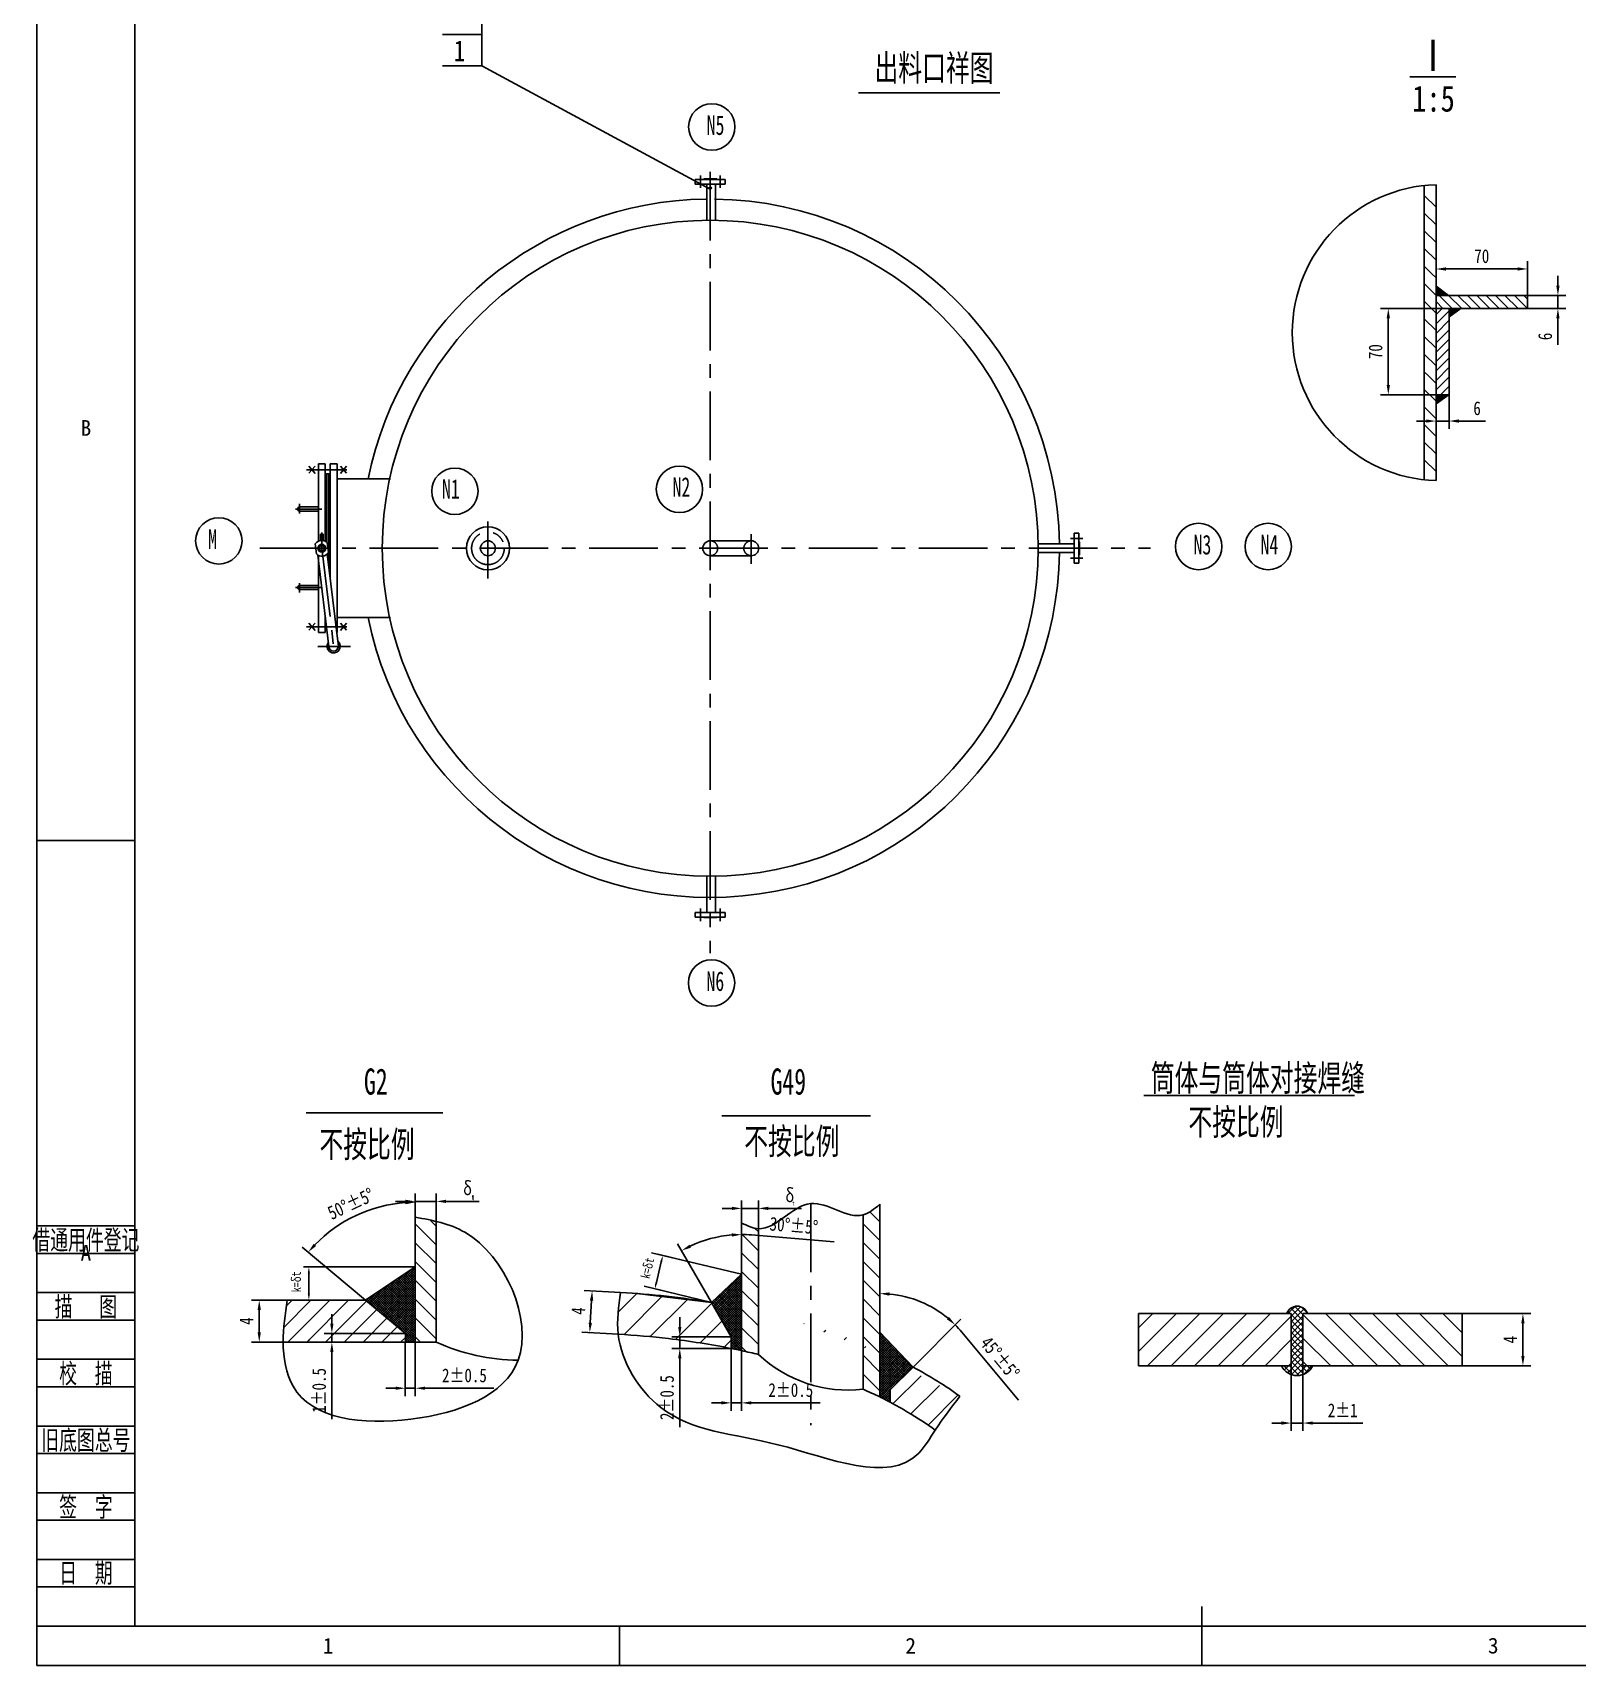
# Model space of a CAD drawing. Header units: millimetres. Extents: x -391 to 8535, y -150 to 12465.
# Drawn here: x -391 to 5515, y -150 to 6092 of the extents above; entities that cross this region are included whole.
import ezdxf
from ezdxf.enums import TextEntityAlignment as Align

# ---------------------------------------------------------------- set-up
doc = ezdxf.new("R2010")
doc.units = ezdxf.units.MM
doc.header["$LTSCALE"] = 15
doc.linetypes.add('CENTER', pattern=[2, 1.25, -0.25, 0.25, -0.25])
doc.linetypes.add('DASHED', pattern=[0.75, 0.5, -0.25])
doc.layers.get('0').update_dxf_attribs({"linetype": 'CONTINUOUS'})
doc.layers.get('DEFPOINTS').update_dxf_attribs({"linetype": 'CONTINUOUS'})
for name, color, linetype in [('1轮廓实线层', 7, 'CONTINUOUS'), ('2细线层', 3, 'CONTINUOUS'), ('3中心线层', 1, 'CENTER'), ('4虚线层', 6, 'DASHED'), ('6文字层', 3, 'CONTINUOUS'), ('7标注层', 4, 'CONTINUOUS'), ('8符号标注层', 31, 'CONTINUOUS'), ('图框层', 7, 'CONTINUOUS')]:
    doc.layers.add(name, color=color, linetype=linetype)
doc.layers.add('5剖面线层', color=2, linetype='CONTINUOUS', lineweight=5)
doc.styles.add('PC_TEXTSTYLE', font='SIMFANG.TTF', dxfattribs={"width": 0.8})
doc.dimstyles.new('TH_GBDIM', dxfattribs={"dimscale": 15, "dimtxt": 3.5, "dimasz": 2.5, "dimexe": 2, "dimexo": 0, "dimgap": 1.5, "dimtad": 1, "dimdec": 1, "dimzin": 0, "dimdsep": 46, "dimtxsty": 'PC_TEXTSTYLE', "dimcen": 2.5, "dimadec": 0, "dimazin": 0, "dimtfac": 0.714286, "dimtdec": 4, "dimtmove": 0, "dimatfit": 3, "dimfxl": 0, "dimtolj": 1, "dimtzin": 0, "dimarcsym": 0})
pattern_1 = [(45, (367.908, 476.2534), (-4.490128, 4.490128), []), (135, (367.908, 476.2534), (-4.490128, -4.490128), [])]

# ---------------------------------------------------------------- blocks, each defined once
blk = doc.blocks.new('*D34')
at = {"color": 0, "linetype": 'ByBlock', "ltscale": 14}
for p, q in [((1071.9, 1563.3), (1071.9, 1650.3)), ((881.7, 1245.9), (639.9, 1448.8))]:
    blk.add_line(p, q, dxfattribs=at)
blk.add_arc((1071.9, 1086.4), 533.9, 94.0249, 135.9751, dxfattribs=at)
for points in [[(1034.2, 1625.2), (1034.6, 1612.7), (1071.9, 1620.3)], [(692.6, 1453.2), (683.3, 1461.6), (662.9, 1429.6)]]:
    blk.add_solid(points, dxfattribs=at)
at = {"layer": 'DEFPOINTS', "color": 0, "linetype": 'ByBlock', "ltscale": 14}
for p in [(918.8, 1597.9), (1071.9, 1563.3), (881.7, 1245.9), (1033.9, 1118.2), (1071.9, 1085.9)]:
    blk.add_point(p, dxfattribs=at)
at = {"color": 0, "linetype": 'ByBlock', "ltscale": 14, "insert": (825.6, 1614.5), "char_height": 52.5, "attachment_point": 5, "rotation": 25, "style": 'PC_TEXTSTYLE'}
blk.add_mtext('\\A1;50°±5°', dxfattribs=at)
blk = doc.blocks.new('*D35')
at = {"color": 0, "linetype": 'ByBlock', "ltscale": 14}
for p, q in [((1033.9, 1085.9), (1033.9, 879.4)), ((1071.9, 1085.9), (1071.9, 879.4)), ((996.4, 909.4), (958.9, 909.4)), ((1033.9, 909.4), (1071.9, 909.4)), ((1109.4, 909.4), (1372.7, 909.4))]:
    blk.add_line(p, q, dxfattribs=at)
for points in [[(996.4, 915.7), (996.4, 903.2), (1033.9, 909.4)], [(1109.4, 915.7), (1109.4, 903.2), (1071.9, 909.4)]]:
    blk.add_solid(points, dxfattribs=at)
at = {"layer": 'DEFPOINTS', "color": 0, "linetype": 'ByBlock', "ltscale": 14}
for p in [(1033.9, 1085.9), (1071.9, 1085.9), (1071.9, 909.4)]:
    blk.add_point(p, dxfattribs=at)
at = {"color": 0, "linetype": 'ByBlock', "ltscale": 14, "insert": (1259.8, 958.2), "char_height": 52.5, "attachment_point": 5, "style": 'PC_TEXTSTYLE'}
blk.add_mtext('\\A1;2±0.5', dxfattribs=at)
blk = doc.blocks.new('*D36')
at = {"color": 0, "linetype": 'ByBlock', "ltscale": 14}
for p, q in [((753, 1155.7), (753, 1193.2)), ((1033.9, 1118.2), (723, 1118.2)), ((1033.9, 1085.9), (723, 1085.9)), ((753, 1118.2), (753, 1085.9)), ((753, 1048.4), (753, 791.1))]:
    blk.add_line(p, q, dxfattribs=at)
for points in [[(746.7, 1155.7), (759.2, 1155.7), (753, 1118.2)], [(746.7, 1048.4), (759.2, 1048.4), (753, 1085.9)]]:
    blk.add_solid(points, dxfattribs=at)
at = {"layer": 'DEFPOINTS', "color": 0, "linetype": 'ByBlock', "ltscale": 14}
for p in [(753, 1085.9), (1033.9, 1118.2), (1033.9, 1085.9)]:
    blk.add_point(p, dxfattribs=at)
at = {"color": 0, "linetype": 'ByBlock', "ltscale": 14, "insert": (704.2, 901), "char_height": 52.5, "attachment_point": 5, "rotation": 90, "style": 'PC_TEXTSTYLE'}
blk.add_mtext('\\A1;1±0.5', dxfattribs=at)
blk = doc.blocks.new('*D37')
at = {"color": 0, "linetype": 'ByBlock', "ltscale": 14}
for p, q in [((582.5, 1245.9), (445.3, 1245.9)), ((475.3, 1208.4), (475.3, 1123.4)), ((566.7, 1085.9), (445.3, 1085.9))]:
    blk.add_line(p, q, dxfattribs=at)
for points in [[(469.1, 1208.4), (481.6, 1208.4), (475.3, 1245.9)], [(469.1, 1123.4), (481.6, 1123.4), (475.3, 1085.9)]]:
    blk.add_solid(points, dxfattribs=at)
at = {"layer": 'DEFPOINTS', "color": 0, "linetype": 'ByBlock', "ltscale": 14}
for p in [(582.5, 1245.9), (475.3, 1085.9), (566.7, 1085.9)]:
    blk.add_point(p, dxfattribs=at)
at = {"color": 0, "linetype": 'ByBlock', "ltscale": 14, "insert": (426.6, 1165.9), "char_height": 52.5, "attachment_point": 5, "rotation": 90, "style": 'PC_TEXTSTYLE'}
blk.add_mtext('\\A1;4{}{}', dxfattribs=at)
blk = doc.blocks.new('*D38')
at = {"color": 0, "linetype": 'ByBlock', "ltscale": 14}
for p, q in [((1034.4, 1623.7), (996.9, 1623.7)), ((1071.9, 1563.3), (1071.9, 1653.7)), ((1071.9, 1623.7), (1151.9, 1623.7)), ((1151.9, 1547.1), (1151.9, 1653.7)), ((1189.4, 1623.7), (1316.8, 1623.7))]:
    blk.add_line(p, q, dxfattribs=at)
for points in [[(1034.4, 1630), (1034.4, 1617.5), (1071.9, 1623.7)], [(1189.4, 1630), (1189.4, 1617.5), (1151.9, 1623.7)]]:
    blk.add_solid(points, dxfattribs=at)
at = {"layer": 'DEFPOINTS', "color": 0, "linetype": 'ByBlock', "ltscale": 14}
for p in [(1151.9, 1623.7), (1071.9, 1563.3), (1151.9, 1547.1)]:
    blk.add_point(p, dxfattribs=at)
at = {"color": 0, "linetype": 'ByBlock', "ltscale": 14, "insert": (1271.8, 1673.5), "char_height": 52.5, "attachment_point": 5, "style": 'PC_TEXTSTYLE'}
blk.add_mtext('\\A1;δ', dxfattribs=at)
blk = doc.blocks.new('*D39')
at = {"color": 0, "linetype": 'ByBlock', "ltscale": 14}
for p, q in [((1856.9, 1275.7), (1718.3, 1283.6)), ((1746.1, 1244.5), (1741.2, 1159.6)), ((1847.7, 1115.9), (1709.1, 1123.9))]:
    blk.add_line(p, q, dxfattribs=at)
for points in [[(1739.9, 1244.8), (1752.4, 1244.1), (1748.3, 1281.9)], [(1735, 1160), (1747.5, 1159.3), (1739.1, 1122.2)]]:
    blk.add_solid(points, dxfattribs=at)
at = {"layer": 'DEFPOINTS', "color": 0, "linetype": 'ByBlock', "ltscale": 14}
for p in [(1856.9, 1275.7), (1739.1, 1122.2), (1847.7, 1115.9)]:
    blk.add_point(p, dxfattribs=at)
at = {"color": 0, "linetype": 'ByBlock', "ltscale": 14, "insert": (1695, 1204.8), "char_height": 52.5, "attachment_point": 5, "rotation": 86.71173, "style": 'PC_TEXTSTYLE'}
blk.add_mtext('\\A1;4{}{}', dxfattribs=at)
blk = doc.blocks.new('*D40')
at = {"color": 0, "linetype": 'ByBlock', "ltscale": 14}
for p, q in [((2975.4, 990.4), (3157.9, 1172.9)), ((3161.9, 1124), (3378, 864))]:
    blk.add_line(p, q, dxfattribs=at)
for start, end in [(50.26303, 84.73697), (39.73697, 45)]:
    blk.add_arc((2847.9, 862.9), 408.4, start, end, dxfattribs=at)
for points in [[(2885.1, 1263.3), (2885.6, 1275.8), (2847.9, 1271.3)], [(3113.2, 1181.6), (3104.7, 1172.3), (3136.7, 1151.7)]]:
    blk.add_solid(points, dxfattribs=at)
at = {"layer": 'DEFPOINTS', "color": 0, "linetype": 'ByBlock', "ltscale": 14}
for p in [(2847.9, 1612.5), (2953.6, 1257.4), (2975.4, 990.4), (2847.9, 876), (2887.9, 902.9)]:
    blk.add_point(p, dxfattribs=at)
at = {"color": 0, "linetype": 'ByBlock', "ltscale": 14, "insert": (3307.5, 1025.2), "char_height": 52.5, "attachment_point": 5, "rotation": 309.73697, "style": 'PC_TEXTSTYLE'}
blk.add_mtext('\\A1;45°±5° ', dxfattribs=at)
blk = doc.blocks.new('*D41')
at = {"color": 0, "linetype": 'ByBlock', "ltscale": 14}
for p, q in [((2204.1, 1237.8), (2075.1, 1461.2)), ((2357.4, 1495.3), (2673.7, 1469.4))]:
    blk.add_line(p, q, dxfattribs=at)
for start, end in [(94.6756, 115.3244), (85.3244, 90)]:
    blk.add_arc((2319.9, 1037.2), 459.7, start, end, dxfattribs=at)
for points in [[(2282.2, 1501.6), (2282.7, 1489.1), (2319.9, 1496.9)], [(2126.2, 1447.1), (2120.4, 1458.2), (2090.1, 1435.3)]]:
    blk.add_solid(points, dxfattribs=at)
at = {"layer": 'DEFPOINTS', "color": 0, "linetype": 'ByBlock', "ltscale": 14}
for p in [(2319.9, 1540.9), (2162.7, 1469.1), (2204.1, 1237.8), (2279.9, 1106.5), (2319.9, 1053.2)]:
    blk.add_point(p, dxfattribs=at)
at = {"color": 0, "linetype": 'ByBlock', "ltscale": 14, "insert": (2519.5, 1531), "char_height": 52.5, "attachment_point": 5, "rotation": 355.3244, "style": 'PC_TEXTSTYLE'}
blk.add_mtext('\\A1;30°±5°', dxfattribs=at)
blk = doc.blocks.new('*D42')
at = {"color": 0, "linetype": 'ByBlock', "ltscale": 14}
for p, q in [((2279.9, 1061.5), (2279.9, 823.5)), ((2319.9, 1053.2), (2319.9, 823.5)), ((2242.4, 853.5), (2204.9, 853.5)), ((2279.9, 853.5), (2319.9, 853.5)), ((2357.4, 853.5), (2620.7, 853.5))]:
    blk.add_line(p, q, dxfattribs=at)
for points in [[(2242.4, 859.7), (2242.4, 847.2), (2279.9, 853.5)], [(2357.4, 859.7), (2357.4, 847.2), (2319.9, 853.5)]]:
    blk.add_solid(points, dxfattribs=at)
at = {"layer": 'DEFPOINTS', "color": 0, "linetype": 'ByBlock', "ltscale": 14}
for p in [(2279.9, 1061.5), (2319.9, 1053.2), (2319.9, 853.5)]:
    blk.add_point(p, dxfattribs=at)
at = {"color": 0, "linetype": 'ByBlock', "ltscale": 14, "insert": (2507.8, 902.2), "char_height": 52.5, "attachment_point": 5, "style": 'PC_TEXTSTYLE'}
blk.add_mtext('\\A1;2±0.5', dxfattribs=at)
blk = doc.blocks.new('*D43')
at = {"color": 0, "linetype": 'ByBlock', "ltscale": 14}
for p, q in [((2083.3, 1144), (2083.3, 1181.5)), ((2279.9, 1106.5), (2053.3, 1106.5)), ((2279.9, 1061.5), (2053.3, 1061.5)), ((2083.3, 1106.5), (2083.3, 1061.5)), ((2083.3, 1024), (2083.3, 760.7))]:
    blk.add_line(p, q, dxfattribs=at)
for points in [[(2077, 1144), (2089.5, 1144), (2083.3, 1106.5)], [(2077, 1024), (2089.5, 1024), (2083.3, 1061.5)]]:
    blk.add_solid(points, dxfattribs=at)
at = {"layer": 'DEFPOINTS', "color": 0, "linetype": 'ByBlock', "ltscale": 14}
for p in [(2083.3, 1061.5), (2279.9, 1106.5), (2279.9, 1061.5)]:
    blk.add_point(p, dxfattribs=at)
at = {"color": 0, "linetype": 'ByBlock', "ltscale": 14, "insert": (2034.5, 873.6), "char_height": 52.5, "attachment_point": 5, "rotation": 90, "style": 'PC_TEXTSTYLE'}
blk.add_mtext('\\A1;2±0.5', dxfattribs=at)
blk = doc.blocks.new('*D44')
at = {"color": 0, "linetype": 'ByBlock', "ltscale": 14}
for p, q in [((2319.9, 1540.9), (2319.9, 1627)), ((2383.9, 1519.4), (2383.9, 1627)), ((2282.4, 1597), (2244.9, 1597)), ((2319.9, 1597), (2383.9, 1597)), ((2421.4, 1597), (2548.8, 1597))]:
    blk.add_line(p, q, dxfattribs=at)
for points in [[(2282.4, 1603.2), (2282.4, 1590.7), (2319.9, 1597)], [(2421.4, 1603.2), (2421.4, 1590.7), (2383.9, 1597)]]:
    blk.add_solid(points, dxfattribs=at)
at = {"layer": 'DEFPOINTS', "color": 0, "linetype": 'ByBlock', "ltscale": 14}
for p in [(2383.9, 1597), (2319.9, 1540.9), (2383.9, 1519.4)]:
    blk.add_point(p, dxfattribs=at)
at = {"color": 0, "linetype": 'ByBlock', "ltscale": 14, "insert": (2503.8, 1646.7), "char_height": 52.5, "attachment_point": 5, "style": 'PC_TEXTSTYLE'}
blk.add_mtext('\\A1;δ', dxfattribs=at)
blk = doc.blocks.new('*D72')
at = {"color": 0, "linetype": 'ByBlock', "ltscale": 14}
for p, q in [((4421.5, 995.1), (4421.5, 746.2)), ((4466.2, 995.1), (4466.2, 746.2)), ((4384, 776.2), (4346.5, 776.2)), ((4421.5, 776.2), (4466.2, 776.2)), ((4503.7, 776.2), (4695, 776.2))]:
    blk.add_line(p, q, dxfattribs=at)
for points in [[(4384, 782.5), (4384, 770), (4421.5, 776.2)], [(4503.7, 782.5), (4503.7, 770), (4466.2, 776.2)]]:
    blk.add_solid(points, dxfattribs=at)
at = {"layer": 'DEFPOINTS', "color": 0, "linetype": 'ByBlock', "ltscale": 14}
for p in [(4421.5, 995.1), (4466.2, 995.1), (4466.2, 776.2)]:
    blk.add_point(p, dxfattribs=at)
at = {"color": 0, "linetype": 'ByBlock', "ltscale": 14, "insert": (4618.1, 825), "char_height": 52.5, "attachment_point": 5, "style": 'PC_TEXTSTYLE'}
blk.add_mtext('\\A1;2±1', dxfattribs=at)
blk = doc.blocks.new('*D73')
at = {"color": 0, "linetype": 'ByBlock', "ltscale": 14}
for p, q in [((5075.3, 1195.1), (5337.3, 1195.1)), ((5307.3, 1032.6), (5307.3, 1157.6)), ((5075.3, 995.1), (5337.3, 995.1))]:
    blk.add_line(p, q, dxfattribs=at)
for points in [[(5301, 1157.6), (5313.5, 1157.6), (5307.3, 1195.1)], [(5301, 1032.6), (5313.5, 1032.6), (5307.3, 995.1)]]:
    blk.add_solid(points, dxfattribs=at)
at = {"layer": 'DEFPOINTS', "color": 0, "linetype": 'ByBlock', "ltscale": 14}
for p in [(5075.3, 1195.1), (5307.3, 1195.1), (5075.3, 995.1)]:
    blk.add_point(p, dxfattribs=at)
at = {"color": 0, "linetype": 'ByBlock', "ltscale": 14, "insert": (5258.5, 1095.1), "char_height": 52.5, "attachment_point": 5, "rotation": 90, "style": 'PC_TEXTSTYLE'}
blk.add_mtext('\\A1;4{}{}', dxfattribs=at)
blk = doc.blocks.new('*D100')
at = {"layer": '7标注层', "color": 0, "lineweight": -2, "ltscale": 14}
for p, q in [((4975, 5037.3), (4762.5, 5037.3)), ((4792.5, 4999.8), (4792.5, 4744.8)), ((4975, 4707.3), (4762.5, 4707.3))]:
    blk.add_line(p, q, dxfattribs=at)
at = {"layer": '7标注层', "color": 0, "ltscale": 14}
for points in [[(4786.3, 4999.8), (4798.8, 4999.8), (4792.5, 5037.3)], [(4786.3, 4744.8), (4798.8, 4744.8), (4792.5, 4707.3)]]:
    blk.add_solid(points, dxfattribs=at)
at = {"layer": 'DEFPOINTS', "color": 0, "ltscale": 14}
for p in [(4975, 5037.3), (4792.5, 4707.3), (4975, 4707.3)]:
    blk.add_point(p, dxfattribs=at)
at = {"layer": '7标注层', "color": 0, "ltscale": 14, "insert": (4743.8, 4872.3), "char_height": 52.5, "attachment_point": 5, "rotation": 90, "style": 'PC_TEXTSTYLE'}
blk.add_mtext('\\A1;70', dxfattribs=at)
blk = doc.blocks.new('*D101')
at = {"layer": '7标注层', "color": 0, "lineweight": -2, "ltscale": 14}
for p, q in [((4975, 4707.3), (4975, 4577)), ((5025, 4707.3), (5025, 4577)), ((4937.5, 4607), (4900, 4607)), ((4975, 4607), (5025, 4607)), ((5062.5, 4607), (5163.8, 4607))]:
    blk.add_line(p, q, dxfattribs=at)
at = {"layer": '7标注层', "color": 0, "ltscale": 14}
for points in [[(4937.5, 4613.2), (4937.5, 4600.7), (4975, 4607)], [(5062.5, 4613.2), (5062.5, 4600.7), (5025, 4607)]]:
    blk.add_solid(points, dxfattribs=at)
at = {"layer": 'DEFPOINTS', "color": 0, "ltscale": 14}
for p in [(4975, 4707.3), (5025, 4707.3), (5025, 4607)]:
    blk.add_point(p, dxfattribs=at)
at = {"layer": '7标注层', "color": 0, "ltscale": 14, "insert": (5131.9, 4655.7), "char_height": 52.5, "attachment_point": 5, "style": 'PC_TEXTSTYLE'}
blk.add_mtext('\\A1;6', dxfattribs=at)
blk = doc.blocks.new('*D102')
at = {"layer": '7标注层', "color": 0, "lineweight": -2, "ltscale": 14}
for p, q in [((5441, 5124.8), (5441, 5162.3)), ((5325, 5087.3), (5471, 5087.3)), ((5441, 5087.3), (5441, 5037.3)), ((5325, 5037.3), (5471, 5037.3)), ((5441, 4999.8), (5441, 4898.5))]:
    blk.add_line(p, q, dxfattribs=at)
at = {"layer": '7标注层', "color": 0, "ltscale": 14}
for points in [[(5434.8, 5124.8), (5447.3, 5124.8), (5441, 5087.3)], [(5434.8, 4999.8), (5447.3, 4999.8), (5441, 5037.3)]]:
    blk.add_solid(points, dxfattribs=at)
at = {"layer": 'DEFPOINTS', "color": 0, "ltscale": 14}
for p in [(5325, 5087.3), (5325, 5037.3), (5441, 5037.3)]:
    blk.add_point(p, dxfattribs=at)
at = {"layer": '7标注层', "color": 0, "ltscale": 14, "insert": (5392.3, 4930.4), "char_height": 52.5, "attachment_point": 5, "rotation": 90, "style": 'PC_TEXTSTYLE'}
blk.add_mtext('\\A1;6', dxfattribs=at)

msp = doc.modelspace()

# ---------------------------------------------------------------- hatches: boundary and pattern name
at = {"layer": '5剖面线层', "ltscale": 14}
for points in [[(4974.97, 5122.76), (4974.97, 5087.32), (5022.98, 5087.32)], [(5074.97, 5037.32), (5024.97, 5037.32), (5024.97, 5001.02)], [(5024.97, 4707.32), (4974.97, 4707.32), (4974.97, 4671.02)]]:
    msp.add_hatch(color=256, dxfattribs=at).paths.add_polyline_path(points)
h = msp.add_hatch(dxfattribs=at)
h.set_pattern_fill('ANSI31', color=256, scale=8, angle=90, style=0)
h.set_pattern_definition([(135, (-190.87, -80.003), (-17.96051, -17.96051), [])])
h.paths.add_polyline_path([(5324.97, 5037.32), (5324.97, 5087.32), (4974.97, 5087.32), (4974.97, 5037.32)])
h = msp.add_hatch(dxfattribs=at)
h.set_pattern_fill('ANSI31', color=256, scale=8, style=0)
h.set_pattern_definition([(45, (-190.87, -80.003), (-17.96051, 17.96051), [])])
h.paths.add_polyline_path([(5024.97, 5037.32), (4974.97, 5037.32), (4974.97, 4999.8), (4974.97, 4999.8), (4974.97, 4991.8), (4974.97, 4957.8, -6.5493702), (4974.97, 4957.8), (4974.97, 4707.32), (5024.97, 4707.32)])
h = msp.add_hatch(dxfattribs=at)
h.set_pattern_fill('ANSI31', color=2, scale=16, angle=90, style=0)
h.set_pattern_definition([(135, (335.705, -1534.03), (-35.921, -35.921), [])])
edge = h.paths.add_edge_path()
edge.add_spline(control_points=[(1151.89, 1547.1), (1125.56, 1553.49), (1098.72, 1558.4), (1071.89, 1563.3)], knot_values=[0, 0, 0, 0, 10.1292522, 10.1292522, 10.1292522, 10.1292522], degree=3, periodic=0)
edge.add_line((1071.89, 1563.3), (1071.89, 1085.92))
edge.add_line((1071.89, 1085.92), (1151.89, 1085.92))
edge.add_line((1151.89, 1085.92), (1151.89, 1547.1))
h = msp.add_hatch(dxfattribs=at)
h.set_pattern_fill('ANSI31', color=2, scale=16, angle=90, style=0)
h.set_pattern_definition([(135, (149.937, -497.746), (-35.921, -35.921), [])])
edge = h.paths.add_edge_path()
edge.add_spline(control_points=[(2383.89, 1519.44), (2363.04, 1520.63), (2341.47, 1530.78), (2319.89, 1540.94)], knot_values=[0, 0, 0, 0, 8.4392195, 8.4392195, 8.4392195, 8.4392195], degree=3, periodic=0)
edge.add_line((2319.89, 1540.94), (2319.89, 1053.21))
edge.add_spline(control_points=[(2319.89, 1053.21), (2341.43, 1048.6), (2362.77, 1043.77), (2383.89, 1038.72)], knot_values=[1.1433583, 1.1433583, 1.1433583, 1.1433583, 1.183301, 1.183301, 1.183301, 1.183301], degree=3, periodic=0)
edge.add_line((2383.89, 1038.72), (2383.89, 1519.44))
edge = h.paths.add_edge_path()
edge.add_spline(control_points=[(2783.89, 905.89), (2805.78, 896.17), (2827.12, 886.19), (2847.89, 875.98)], knot_values=[0.8175413, 0.8175413, 0.8175413, 0.8175413, 0.8680993, 0.8680993, 0.8680993, 0.8680993], degree=3, periodic=0)
edge.add_line((2847.89, 875.98), (2847.89, 1612.5))
edge.add_spline(control_points=[(2847.89, 1612.5), (2827.16, 1595.15), (2806.42, 1577.8), (2783.89, 1571.79)], knot_values=[61.7570748, 61.7570748, 61.7570748, 61.7570748, 71.2387203, 71.2387203, 71.2387203, 71.2387203], degree=3, periodic=0)
edge.add_line((2783.89, 1571.79), (2783.89, 905.89))
h = msp.add_hatch(dxfattribs=at)
h.set_pattern_fill('ANSI37', color=256, scale=2, style=0)
h.set_pattern_definition(pattern_1)
h.paths.add_polyline_path([(1071.89, 1373.73), (881.74, 1245.92), (1033.92, 1118.22), (1033.92, 1085.92), (1071.89, 1085.92)])
h = msp.add_hatch(dxfattribs=at)
h.set_pattern_fill('ANSI37', color=256, scale=2, style=0)
h.set_pattern_definition(pattern_1)
h.paths.add_polyline_path([(2319.89, 1344.95), (2204.1, 1237.76), (2279.89, 1106.47), (2279.89, 1061.47), (2319.89, 1053.21)])
h = msp.add_hatch(dxfattribs=at)
h.set_pattern_fill('ANSI31', color=2, scale=24, style=0)
h.set_pattern_definition([(45, (149.94, -497.75), (-53.8815, 53.8815), [])])
edge = h.paths.add_edge_path()
edge.add_spline(control_points=[(1847.72, 1115.94), (1912.52, 1112.22), (1976.88, 1106.61), (2121.95, 1089.58), (2202.1, 1076.96), (2279.89, 1061.47)], knot_values=[1.2078948, 1.2078948, 1.2078948, 1.2078948, 1.3189432, 1.3189432, 1.461669, 1.461669, 1.461669, 1.461669], degree=3, periodic=0)
edge.add_line((2279.89, 1061.47), (2279.89, 1106.47))
edge.add_line((2279.89, 1106.47), (2204.1, 1237.76))
edge.add_ellipse((1655.86, 313.44), major_axis=(1845.91, 0), ratio=0.5243969, start_angle=72.722562, end_angle=83.747462)
edge.add_spline(control_points=[(1856.9, 1275.68), (1849.34, 1222.41), (1841.77, 1169.14), (1847.72, 1115.94)], knot_values=[0, 0, 0, 0, 20, 20, 20, 20], degree=3, periodic=0)
edge = h.paths.add_edge_path()
edge.add_line((2887.89, 902.9), (2887.89, 855.65))
edge.add_spline(control_points=[(2887.89, 855.65), (2910.92, 843.55), (2933.16, 831.17), (2992.45, 796.16), (3027.74, 773.01), (3060.25, 749.3)], knot_values=[0.6234292, 0.6234292, 0.6234292, 0.6234292, 0.6815971, 0.6815971, 0.7844873, 0.7844873, 0.7844873, 0.7844873], degree=3, periodic=0)
edge.add_spline(control_points=[(3060.25, 749.3), (3090.27, 795.12), (3122.4, 836.85), (3154.52, 878.58)], knot_values=[200.1993534, 200.1993534, 200.1993534, 200.1993534, 220.1993534, 220.1993534, 220.1993534, 220.1993534], degree=3, periodic=0)
edge.add_ellipse((1655.86, 313.44), major_axis=(1845.91, 0), ratio=0.5243969, start_angle=35.719862, end_angle=44.371409)
edge.add_line((2975.36, 990.37), (2887.89, 902.9))
h = msp.add_hatch(dxfattribs=at)
h.set_pattern_fill('ANSI31', color=2, scale=16, style=0)
h.set_pattern_definition([(45, (335.705, -1534.03), (-35.921, 35.921), [])])
edge = h.paths.add_edge_path()
edge.add_spline(control_points=[(582.52, 1245.92), (574.84, 1196.45), (567.16, 1146.98), (566.71, 1095.39)], knot_values=[230.6762217, 230.6762217, 230.6762217, 230.6762217, 249.616796, 249.616796, 249.616796, 249.616796], degree=3, periodic=0)
edge.add_line((566.71, 1095.39), (566.71, 1085.92))
edge.add_line((566.71, 1085.92), (1033.92, 1085.92))
edge.add_line((1033.92, 1085.92), (1033.92, 1118.22))
edge.add_line((1033.92, 1118.22), (881.74, 1245.92))
edge.add_line((881.74, 1245.92), (582.52, 1245.92))
h = msp.add_hatch(dxfattribs=at)
h.set_pattern_fill('ANSI31', color=256, scale=20, style=0)
h.set_pattern_definition([(45, (3548.72, -3818.38), (-44.9013, 44.9013), [])])
h.paths.add_polyline_path([(4421.49, 995.1), (4421.49, 1195.1), (3837.48, 1195.1), (3837.48, 995.1)])
h = msp.add_hatch(dxfattribs=at)
h.set_pattern_fill('ANSI37', color=256, scale=5, style=0)
h.set_pattern_definition([(45, (3548.722, -3818.38), (-11.22532, 11.22532), []), (135, (3548.722, -3818.38), (-11.22532, -11.22532), [])])
h.paths.add_polyline_path([(4466.19, 1195.1), (4483.36, 1195.1, 0.7072863), (4404.32, 1195.1), (4421.49, 1195.1), (4421.49, 995.1), (4383.75, 995.1, 0.6215596), (4503.93, 995.1), (4466.19, 995.1)])
h = msp.add_hatch(dxfattribs=at)
h.set_pattern_fill('ANSI31', color=256, scale=20, angle=90, style=0)
h.set_pattern_definition([(135, (3548.72, -3818.38), (-44.9013, -44.9013), [])])
h.paths.add_polyline_path([(4466.19, 1195.1), (4466.19, 995.1), (5075.34, 995.1), (5075.34, 1195.1)])
h = msp.add_hatch(dxfattribs=at)
h.set_pattern_fill('ANSI37', color=256, scale=2, style=0)
h.set_pattern_definition(pattern_1)
h.paths.add_polyline_path([(2975.36, 990.37), (2847.89, 1123.92), (2847.89, 875.98), (2887.89, 855.65), (2887.89, 902.9)])

# ---------------------------------------------------------------- linework, layer by layer
at = {"ltscale": 14}
for p, q in [((4974.97, 5087.32), (5324.97, 5087.32)), ((5324.97, 5087.32), (5324.97, 5037.32)), ((4974.97, 5037.32), (5324.97, 5037.32)), ((4974.97, 4707.32), (5024.97, 4707.32))]:
    msp.add_line(p, q, dxfattribs=at)
at = {"color": 0, "linetype": 'ByBlock', "ltscale": 14}
for p, q in [((881.74, 1245.92), (645, 1245.92)), ((665, 1094.21), (665, 1090.38))]:
    msp.add_line(p, q, dxfattribs=at)
at = {"layer": '1轮廓实线层', "ltscale": 14}
for p, q in [((1326.55, 5965.37), (1326.55, 6173.98)), ((1176.55, 6085.37), (1326.55, 6085.37)), ((1176.55, 5965.37), (1326.55, 5965.37)), ((2142.27, 5530.6), (2199.77, 5530.6)), ((2142.27, 5512.6), (2199.77, 5512.6)), ((2174.77, 5532.6), (2199.77, 5532.6)), ((2224.77, 5532.6), (2199.77, 5532.6)), ((2257.27, 5530.6), (2199.77, 5530.6)), ((2257.27, 5512.6), (2199.77, 5512.6)), ((4929.97, 5507.43), (4929.97, 4382.61)), ((4974.97, 5510.52), (4974.97, 4379.51)), ((4974.97, 5510.52), (4974.97, 4480.09)), ((4974.97, 4999.8), (4974.97, 4991.8)), ((5024.97, 5037.32), (5024.97, 4707.32)), ((665.19, 4407.12), (689.06, 4434.54)), ((665.19, 4434.09), (689.06, 4406.67)), ((701.77, 4147.64), (701.77, 4443.11)), ((701.77, 4443.11), (727.77, 4443.11)), ((727.77, 4147.64), (727.77, 4443.11)), ((746.77, 4120.61), (746.77, 4443.11)), ((746.77, 4443.11), (772.77, 4443.11)), ((772.77, 4120.61), (772.77, 4443.11)), ((809.36, 4407.12), (785.49, 4434.54)), ((809.36, 4434.09), (785.49, 4406.67)), ((727.77, 4404.61), (746.77, 4404.61)), ((733.77, 4143.82), (733.77, 4404.61)), ((740.77, 4120.61), (740.77, 4404.61)), ((772.77, 4385.61), (977.75, 4385.61)), ((629.77, 4278.61), (701.77, 4278.61)), ((629.77, 4262.61), (701.77, 4262.61)), ((689.64, 4136.99), (694.23, 4098.74)), ((709.77, 4174.9), (719.77, 4174.9)), ((709.77, 4174.9), (709.77, 4150.19)), ((719.77, 4174.9), (719.77, 4150.19)), ((735.32, 4142.47), (739.91, 4104.22)), ((740.77, 4120.61), (740.77, 4055.01)), ((746.77, 4120.61), (746.77, 4005.01)), ((772.77, 4120.61), (772.77, 3798.11)), ((2199.77, 4149.11), (2356.77, 4149.11)), ((3591.77, 4178.11), (3591.77, 4120.61)), ((3591.77, 4063.11), (3591.77, 4120.61)), ((3609.77, 4178.11), (3609.77, 4120.61)), ((3609.77, 4063.11), (3609.77, 4120.61)), ((3611.77, 4145.61), (3611.77, 4120.61)), ((3611.77, 4095.61), (3611.77, 4120.61)), ((699.76, 4094.63), (741.65, 3745.61)), ((701.77, 4093.57), (701.77, 3798.11)), ((735.51, 4098.92), (777.9, 3745.61)), ((2199.77, 4092.11), (2356.77, 4092.11)), ((629.77, 3978.61), (701.77, 3978.61)), ((629.77, 3962.61), (701.77, 3962.61)), ((665.19, 3807.12), (689.06, 3834.54)), ((665.19, 3834.09), (689.06, 3806.67)), ((727.77, 3861.2), (727.77, 3798.11)), ((772.77, 3855.61), (977.75, 3855.61)), ((809.36, 3807.12), (785.49, 3834.54)), ((809.36, 3834.09), (785.49, 3806.67)), ((701.77, 3798.11), (727.77, 3798.11)), ((2142.27, 2728.61), (2199.77, 2728.61)), ((2142.27, 2710.61), (2199.77, 2710.61)), ((2174.77, 2708.61), (2199.77, 2708.61)), ((2257.27, 2728.61), (2199.77, 2728.61)), ((2257.27, 2710.61), (2199.77, 2710.61)), ((2224.77, 2708.61), (2199.77, 2708.61)), ((3857.6, 2028.72), (4662.65, 2028.72)), ((655.16, 1962.45), (1177.25, 1962.45)), ((2244.63, 1950.86), (2813.12, 1950.86)), ((1071.89, 1085.92), (1071.89, 1563.3)), ((1151.89, 1085.92), (1151.89, 1547.1)), ((881.74, 1245.92), (1071.89, 1373.73)), ((2204.1, 1237.76), (2319.89, 1344.95)), ((2204.1, 1237.76), (1919.22, 1271.53)), ((582.52, 1245.92), (881.74, 1245.92)), ((1033.92, 1118.22), (881.74, 1245.92)), ((2279.89, 1106.47), (2204.1, 1237.76)), ((3837.48, 1195.1), (4421.49, 1195.1)), ((3837.48, 1195.1), (3837.48, 995.1)), ((4421.49, 1195.1), (4421.49, 995.1)), ((4466.19, 1195.1), (5075.34, 1195.1)), ((4466.19, 1195.1), (4466.19, 995.1)), ((5075.34, 1195.1), (5075.34, 995.1)), ((2975.36, 990.37), (2847.89, 1123.92)), ((566.71, 1095.39), (566.71, 1085.92)), ((566.71, 1085.92), (1033.92, 1085.92)), ((1033.92, 1118.22), (1033.92, 1085.92)), ((1033.92, 1085.92), (1071.89, 1085.92)), ((1071.89, 1085.92), (1151.89, 1085.92)), ((2279.89, 1061.47), (2319.89, 1053.21)), ((2887.89, 902.9), (2975.36, 990.37)), ((3837.48, 995.1), (4421.49, 995.1)), ((4466.19, 995.1), (5075.34, 995.1)), ((2847.89, 875.98), (2887.89, 855.65))]:
    msp.add_line(p, q, dxfattribs=at)
at = {"layer": '1轮廓实线层', "ltscale": 21}
for p, q in [((2142.27, 5530.6), (2142.27, 5512.6)), ((2174.77, 5532.6), (2174.77, 5530.6)), ((2186.28, 5512.64), (2186.28, 5374.53)), ((2219.28, 5512.64), (2219.28, 5374.53)), ((2224.77, 5532.6), (2224.77, 5530.6)), ((2257.27, 5530.6), (2257.27, 5512.6)), ((3591.77, 4137.11), (3453.67, 4137.11)), ((3609.77, 4178.11), (3591.77, 4178.11)), ((3611.77, 4145.61), (3609.77, 4145.61)), ((3591.77, 4104.11), (3453.67, 4104.11)), ((3609.77, 4063.11), (3591.77, 4063.11)), ((3611.77, 4095.61), (3609.77, 4095.61)), ((2186.28, 2728.57), (2186.28, 2866.68)), ((2219.28, 2728.57), (2219.28, 2866.68)), ((2142.27, 2710.61), (2142.27, 2728.61)), ((2174.77, 2708.61), (2174.77, 2710.61)), ((2224.77, 2708.61), (2224.77, 2710.61)), ((2257.27, 2710.61), (2257.27, 2728.61))]:
    msp.add_line(p, q, dxfattribs=at)
at = {"layer": '1轮廓实线层', "color": 4, "ltscale": 14}
msp.add_line((2204.1, 1237.76), (1946.65, 1299.12), dxfattribs=at)
at = {"layer": '1轮廓实线层', "ltscale": 14}
for points in [[(2783.89, 1571.79), (2783.89, 905.89)], [(2847.89, 1612.5), (2847.89, 875.98)], [(2319.89, 1540.94), (2319.89, 1053.21)], [(2383.89, 1519.44), (2383.89, 1038.72)], [(2279.89, 1106.47), (2279.89, 1061.47)], [(2887.89, 902.9), (2887.89, 855.65)]]:
    msp.add_lwpolyline(points, dxfattribs=at)
for centre, radius in [((2205.71, 5731.27), 88.69), ((2199.77, 4120.61), 1254), ((2082.12, 4345.99), 88.69), ((1223.3, 4338.46), 88.69), ((320.89, 4148.76), 88.69), ((1349.77, 4120.61), 82.5), ((4067.32, 4127.49), 88.69), ((4333.4, 4127.49), 88.69), ((714.77, 4120.61), 15), ((714.77, 4120.61), 10), ((1349.77, 4120.61), 28.5), ((2204.75, 2458.72), 88.69)]:
    msp.add_circle(centre, radius, dxfattribs=at)
for centre, radius, start, end in [((2199.77, 4120.61), 1335, 90.708168, 168.550634), ((2199.77, 4120.61), 1335, 0.708168, 89.291832), ((629.77, 4270.61), 8, 90, 270), ((714.77, 4120.61), 30, 46.787279, 146.898268), ((2199.77, 4120.61), 28.5, 90, 270), ((2356.77, 4120.61), 28.5, 270, 90), ((714.77, 4120.61), 30, 226.787279, 326.898268), ((2199.77, 4120.61), 1335, 191.449366, 359.291832), ((629.77, 3970.61), 8, 90, 270), ((759.77, 3745.61), 25, 142.897254, 50.788293), ((759.77, 3745.61), 18, 180, 360), ((4443.84, 1181.14), 41.91, 19.457509, 160.542491), ((1469.77, 1779.63), 763.08, 245.381739, 269.644864), ((2726, 1400.23), 497.72, 226.579909, 276.679874), ((4443.84, 1024.76), 67.02, 206.273171, 333.726829)]:
    msp.add_arc(centre, radius, start, end, dxfattribs=at)
for start_param, end_param in [(1.2692481, 1.461669), (0.6234292, 0.7744272)]:
    msp.add_ellipse((1655.86, 313.44), major_axis=(1845.91, 0), ratio=0.5243969, start_param=start_param, end_param=end_param, dxfattribs=at)
msp.add_spline([(2319.89, 1540.94), (2383.89, 1519.44), (2583.81, 1615.41), (2783.89, 1571.79), (2847.89, 1612.5)], degree=3, dxfattribs=at)
for points, knots in [([(2279.89, 1061.47), (2202.1, 1076.96), (2121.95, 1089.58), (1976.88, 1106.61), (1912.52, 1112.22), (1847.72, 1115.94)], [1.20789485, 1.20789485, 1.20789485, 1.20789485, 1.35062057, 1.35062057, 1.46166896, 1.46166896, 1.46166896, 1.46166896]), ([(3060.25, 749.3), (3027.74, 773.01), (2992.45, 796.16), (2933.16, 831.17), (2910.92, 843.55), (2887.89, 855.65)], [0.6234292, 0.6234292, 0.6234292, 0.6234292, 0.72631931, 0.72631931, 0.78448725, 0.78448725, 0.78448725, 0.78448725])]:
    msp.add_open_spline(points, degree=3, knots=knots, dxfattribs=at)
for points in [[(2383.89, 1038.72), (2362.77, 1043.77), (2341.43, 1048.6), (2319.89, 1053.21)], [(2847.89, 875.98), (2827.12, 886.19), (2805.78, 896.17), (2783.89, 905.89)]]:
    msp.add_open_spline(points, degree=3, dxfattribs=at)
msp.add_point((0, 0), dxfattribs=at)
at = {"layer": '2细线层'}
for p, q in [((-375, 1530), (0, 1530)), ((-375, 1425), (0, 1425)), ((-375, 1275), (0, 1275)), ((-375, 1170), (0, 1170)), ((-375, 1020), (0, 1020)), ((-375, 915), (0, 915)), ((-375, 765), (0, 765)), ((-375, 660), (0, 660)), ((-375, 510), (0, 510)), ((-375, 405), (0, 405)), ((-375, 255), (0, 255)), ((-375, 150), (0, 150)), ((-375, 0), (0, 0))]:
    msp.add_line(p, q, dxfattribs=at)
at = {"layer": '2细线层', "ltscale": 14}
for points in [[(1071.89, 1563.3), (1261.59, 1505.61), (1465.04, 1016.57), (1055.4, 791.28), (604.52, 917.66), (566.71, 1085.92), (582.52, 1245.92)], [(1856.9, 1275.68), (1847.72, 1115.94), (2010.5, 836.01), (2458.67, 693.51), (2997.05, 661.52), (3060.25, 749.3), (3154.52, 878.58)]]:
    msp.add_spline(points, degree=3, dxfattribs=at)
at = {"layer": '3中心线层', "ltscale": 14}
for p, q in [((2199.77, 5559.57), (2199.77, 2572.62)), ((655.64, 4420.61), (809.63, 4420.61)), ((613.9, 4270.61), (714.2, 4270.61)), ((629.77, 4253.73), (629.77, 4290.09)), ((1349.77, 4223.04), (1349.77, 4005.06)), ((477.4, 4120.61), (3882.88, 4120.61)), ((714.77, 4180.69), (714.77, 4120.61)), ((714.77, 4120.61), (764.58, 3705.55)), ((2356.77, 4061.47), (2356.77, 4175.15)), ((2356.77, 4120.61), (2356.77, 4120.61)), ((2356.77, 4120.61), (2356.77, 4120.61)), ((2356.77, 4120.61), (2356.77, 4120.61)), ((613.9, 3970.61), (714.2, 3970.61)), ((629.77, 3987.48), (629.77, 3951.12)), ((655.64, 3820.61), (809.63, 3820.61)), ((699.93, 3745.61), (824.72, 3745.61))]:
    msp.add_line(p, q, dxfattribs=at)
at = {"layer": '3中心线层', "ltscale": 21}
for p, q in [((2162.27, 5545.71), (2162.27, 5498.14)), ((2237.27, 5545.71), (2237.27, 5498.14)), ((3624.88, 4158.11), (3577.31, 4158.11)), ((3624.88, 4083.11), (3577.31, 4083.11)), ((2162.27, 2695.5), (2162.27, 2743.07)), ((2237.27, 2695.5), (2237.27, 2743.07))]:
    msp.add_line(p, q, dxfattribs=at)
at = {"layer": '3中心线层', "ltscale": 14}
msp.add_lwpolyline([(2583.81, 1615.41), (2583.89, 767.63)], dxfattribs=at)
msp.add_circle((1349.77, 4120.61), 62.5, dxfattribs=at)
at = {"layer": '4虚线层', "ltscale": 14}
for centre, start, end in [((2199.77, 4120.61), 270, 90), ((2356.77, 4120.61), 90, 270)]:
    msp.add_arc(centre, 28.5, start, end, dxfattribs=at)
at = {"layer": '5剖面线层', "ltscale": 14}
for p, q in [((4974.97, 5424.08), (4929.97, 5469.08)), ((4974.97, 5356.73), (4929.97, 5401.73)), ((4974.97, 5289.38), (4929.97, 5334.38)), ((4974.97, 5222.03), (4929.97, 5267.03)), ((4957.96, 5171.69), (4929.97, 5199.67)), ((4974.97, 5154.67), (4974.97, 5218.35)), ((4974.97, 5087.32), (4929.97, 5132.32)), ((4974.97, 5154.67), (4957.96, 5171.69)), ((5022.98, 5087.32), (4974.97, 5122.76)), ((4974.97, 5019.97), (4929.97, 5064.97)), ((4974.97, 4952.62), (4929.97, 4997.62)), ((4974.97, 4885.27), (4929.97, 4930.27)), ((4974.97, 4817.91), (4929.97, 4862.91)), ((4944.74, 4780.8), (4929.97, 4795.56)), ((4974.97, 4750.56), (4944.74, 4780.8)), ((4974.97, 4683.21), (4929.97, 4728.21)), ((5024.97, 4707.32), (4974.97, 4671.02)), ((4974.97, 4615.86), (4929.97, 4660.86)), ((4974.97, 4548.51), (4929.97, 4593.51)), ((4974.97, 4481.15), (4929.97, 4526.15)), ((4974.97, 4413.8), (4929.97, 4458.8))]:
    msp.add_line(p, q, dxfattribs=at)
at = {"layer": '5剖面线层'}
msp.add_circle((2200.73, 5498.3), 4.5, dxfattribs=at)
at = {"layer": '7标注层', "ltscale": 14}
for p, q in [((1326.55, 5965.37), (2199.77, 5493.9)), ((3307.07, 5861.16), (2766.79, 5861.16)), ((5287.47, 5188.35), (5012.47, 5188.35)), ((5324.97, 5087.32), (5324.97, 5218.35)), ((1349.77, 4120.61), (1349.77, 4223.04)), ((1349.77, 4005.06), (1349.77, 4120.61)), ((2319.89, 1344.95), (1975.72, 1426.98))]:
    msp.add_line(p, q, dxfattribs=at)
at = {"layer": '7标注层', "linetype": 'ByBlock', "ltscale": 14}
for p, q in [((1071.89, 1373.73), (645, 1373.73)), ((2012.55, 1392.5), (1993.74, 1313.6)), ((2103.45, 1396.54), (1998.89, 1421.46)), ((665, 1348.73), (665, 1270.92)), ((2073.05, 1269), (1968.49, 1293.92))]:
    msp.add_line(p, q, dxfattribs=at)
at = {"layer": '7标注层', "ltscale": 14}
msp.add_circle((4974.97, 4957.8), 0.00099, dxfattribs=at)
msp.add_arc((4991.23, 4945.02), 565.74, 91.646582, 268.353418, dxfattribs=at)
for points in [[(5012.47, 5194.6), (5012.47, 5182.1), (4974.97, 5188.35)], [(5287.47, 5194.6), (5287.47, 5182.1), (5324.97, 5188.35)]]:
    msp.add_solid(points, dxfattribs=at)
at = {"layer": '7标注层', "linetype": 'ByBlock', "ltscale": 14}
for points in [[(660.83, 1348.73), (669.17, 1348.73), (665, 1373.73)], [(2008.5, 1393.47), (2016.6, 1391.54), (2018.35, 1416.82)], [(1989.69, 1314.56), (1997.8, 1312.63), (1987.95, 1289.28)], [(660.83, 1270.92), (669.17, 1270.92), (665, 1245.92)]]:
    msp.add_solid(points, dxfattribs=at)
at = {"layer": '8符号标注层', "color": 7, "ltscale": 14}
msp.add_line((5051.06, 5922.94), (4875.11, 5922.94), dxfattribs=at)
at = {"layer": 'DEFPOINTS', "color": 0, "linetype": 'ByBlock', "ltscale": 14}
for p in [(1071.89, 1373.73), (2103.45, 1396.54), (1987.95, 1289.28), (2073.05, 1269), (665, 1245.92), (881.74, 1245.92)]:
    msp.add_point(p, dxfattribs=at)
at = {"layer": '图框层', "color": 3, "ltscale": 14}
for p, q in [((-375, 12465), (-375, -150)), ((-375, 3003.75), (0, 3003.75)), ((-375, -150), (8535, -150))]:
    msp.add_line(p, q, dxfattribs=at)
at = {"layer": '图框层', "color": 7, "ltscale": 14}
for p, q in [((0, 12315), (0, 0)), ((0, 0), (8385, 0))]:
    msp.add_line(p, q, dxfattribs=at)
at = {"layer": '图框层', "ltscale": 14}
msp.add_line((4080, -150), (4080, 75), dxfattribs=at)
at = {"layer": '图框层', "color": 3}
for p, q in [((1852.5, -150), (1852.5, 0)), ((4080, -150), (4080, 0))]:
    msp.add_line(p, q, dxfattribs=at)

# ---------------------------------------------------------------- texts
at = {"color": 3, "linetype": 'ByBlock', "ltscale": 14, "insert": (1960.12, 1368.89), "char_height": 35, "attachment_point": 5, "rotation": 76.593, "style": 'PC_TEXTSTYLE'}
msp.add_mtext('k=δt', dxfattribs=at)
at = {"layer": '1轮廓实线层', "color": 4, "ltscale": 14, "insert": (1288.79, 1647.12), "char_height": 16, "width": 12.968, "attachment_point": 1, "style": 'PC_TEXTSTYLE'}
msp.add_mtext('\\Ftxt.shx;t', dxfattribs=at)
at = {"layer": '6文字层', "ltscale": 14, "style": 'PC_TEXTSTYLE', "width": 0.667}
for s, height, p in [('出料口祥图', 100, (2827.97, 5907.05)), ('N5', 75, (2186.08, 5700.84)), ('N1', 75, (1174.01, 4309.78)), ('N2', 75, (2055.43, 4317.31)), ('M', 75, (279.98, 4118.33)), ('N3', 75, (4047.69, 4097.06)), ('N4', 75, (4303.83, 4097.06)), ('N6', 75, (2185.12, 2428.29)), ('G2', 100, (875.6, 2032.02)), ('G49', 100, (2430.26, 2032.02)), ('筒体与筒体对接焊缝', 100, (3884.53, 2045.47)), ('不按比例', 100, (4028.17, 1877.34)), ('不按比例', 100, (705.6, 1792.06)), ('不按比例', 100, (2329.86, 1803.66))]:
    msp.add_text(s, height=height, dxfattribs=at).set_placement(p)
at = {"layer": '6文字层', "color": 4, "ltscale": 14, "style": 'PC_TEXTSTYLE', "width": 0.8}
msp.add_text('t', height=16, dxfattribs=at).set_placement((2512.28, 1608.97))
at = {"layer": '6文字层', "color": 3, "style": 'PC_TEXTSTYLE'}
for s, width, p in [('借通用件登记', 0.667, (-187.5, 1477.5)), ('描   图', 0.6667, (-187.5, 1222.5)), ('校  描', 0.667, (-187.5, 967.5)), ('旧底图总号', 0.667, (-187.5, 712.5)), ('签  字', 0.667, (-187.5, 457.5)), ('日  期', 0.667, (-187.41, 204))]:
    msp.add_text(s, height=75, dxfattribs=dict(at, width=width)).set_placement(p, align=Align.MIDDLE)
at = {"layer": '6文字层', "ltscale": 14, "attachment_point": 8, "style": 'PC_TEXTSTYLE'}
for s, insert, char_height in [('\\PⅠ', (4963.08, 5945.44), 120), ('1:5', (4965.38, 5788.31), 100)]:
    msp.add_mtext(s, dxfattribs=dict(at, insert=insert, char_height=char_height))
at = {"layer": '7标注层', "ltscale": 14, "style": 'PC_TEXTSTYLE', "width": 0.8}
msp.add_text('1', height=80, dxfattribs=at).set_placement((1219.08, 5982.43))
at = {"layer": '7标注层', "ltscale": 14, "insert": (5149.97, 5237.1), "char_height": 52.5, "attachment_point": 5, "style": 'PC_TEXTSTYLE'}
msp.add_mtext('70', dxfattribs=at)
at = {"layer": '7标注层', "linetype": 'ByBlock', "ltscale": 14, "insert": (617.17, 1316.33), "char_height": 35, "attachment_point": 5, "rotation": 90, "style": 'PC_TEXTSTYLE'}
msp.add_mtext('\\A1;k=δt{}{}', dxfattribs=at)
at = {"layer": '图框层', "color": 3, "style": 'PC_TEXTSTYLE'}
for s, p in [('B', (-187.5, 4580.62)), ('A', (-187.5, 1426.88)), ('1', (738.75, -75)), ('2', (2966.25, -75)), ('3', (5193.75, -75))]:
    msp.add_text(s, height=60, dxfattribs=at).set_placement(p, align=Align.MIDDLE)

# ---------------------------------------------------------------- dimensions: what is measured, and where the dimension line sits
at = {"layer": '7标注层', "ltscale": 14}
for base, p1, p2, text, picture, middle in [((5441.03, 5037.32), (5324.97, 5087.32), (5324.97, 5037.32), '6', '*D102', (5392.28, 4930.4)), ((4792.55, 4707.32), (4974.97, 5037.32), (4974.97, 4707.32), '70', '*D100', (4743.8, 4872.32)), ((475.3, 1085.92), (582.52, 1245.92), (566.71, 1085.92), '4{}{}', '*D37', (426.55, 1165.92)), ((752.98, 1085.92), (1033.92, 1118.22), (1033.92, 1085.92), '1±0.5', '*D36', (704.23, 901.01))]:
    dim = msp.add_linear_dim(base=base, p1=p1, p2=p2, angle=90, text=text, dimstyle='TH_GBDIM', dxfattribs=at)
    dim.commit()
    dim.dimension.update_dxf_attribs({"geometry": picture, "text_midpoint": middle})
for base, p1, p2, text, picture, middle in [((5024.97, 4606.97), (4974.97, 4707.32), (5024.97, 4707.32), '6', '*D101', (5131.9, 4655.72)), ((1151.89, 1623.75), (1071.89, 1563.3), (1151.89, 1547.1), 'δ', '*D38', (1271.85, 1673.54)), ((2383.89, 1596.96), (2319.89, 1540.94), (2383.89, 1519.44), 'δ', '*D44', (2503.85, 1646.75)), ((1071.89, 909.42), (1033.92, 1085.92), (1071.89, 1085.92), '2±0.5', '*D35', (1259.8, 958.17)), ((2319.89, 853.46), (2279.89, 1061.47), (2319.89, 1053.21), '2±0.5', '*D42', (2507.8, 902.21))]:
    dim = msp.add_linear_dim(base=base, p1=p1, p2=p2, text=text, dimstyle='TH_GBDIM', dxfattribs=at)
    dim.commit()
    dim.dimension.update_dxf_attribs({"geometry": picture, "text_midpoint": middle})
for base, line1, line2, text, picture, middle in [((918.76, 1597.86), ((1071.89, 1085.92), (1071.89, 1563.3)), ((1033.92, 1118.22), (881.74, 1245.92)), '50%%d±5%%d', '*D34', (825.64, 1614.45)), ((2162.68, 1469.13), ((2319.89, 1540.94), (2319.89, 1053.21)), ((2279.89, 1106.47), (2204.1, 1237.76)), '30%%d±5%%d', '*D41', (2519.53, 1530.97)), ((2953.59, 1257.37), ((2887.89, 902.9), (2975.36, 990.37)), ((2847.89, 1612.5), (2847.89, 875.98)), '45%%d±5%%d ', '*D40', (3307.48, 1025.15))]:
    dim = msp.add_angular_dim_2l(base=base, line1=line1, line2=line2, text=text, dimstyle='TH_GBDIM', override={"dimadec": 1}, dxfattribs=at)
    dim.commit()
    dim.dimension.update_dxf_attribs({"geometry": picture, "text_midpoint": middle})
for p1, p2, distance, text, picture, middle in [((1856.9, 1275.68), (1847.72, 1115.94), -108.82, '4{}{}', '*D39', (1695.01, 1204.85)), ((5075.34, 995.1), (5075.34, 1195.1), -231.92, '4{}{}', '*D73', (5258.52, 1095.1)), ((2279.89, 1106.47), (2279.89, 1061.47), -196.64, '2±0.5', '*D43', (2034.51, 873.57)), ((4421.49, 995.1), (4466.19, 995.1), -218.86, '2±1', '*D72', (4618.1, 824.99))]:
    dim = msp.add_aligned_dim(p1=p1, p2=p2, distance=distance, text=text, dimstyle='TH_GBDIM', dxfattribs=at)
    dim.commit()
    dim.dimension.update_dxf_attribs({"geometry": picture, "text_midpoint": middle})

doc.saveas('drawing.dxf')
